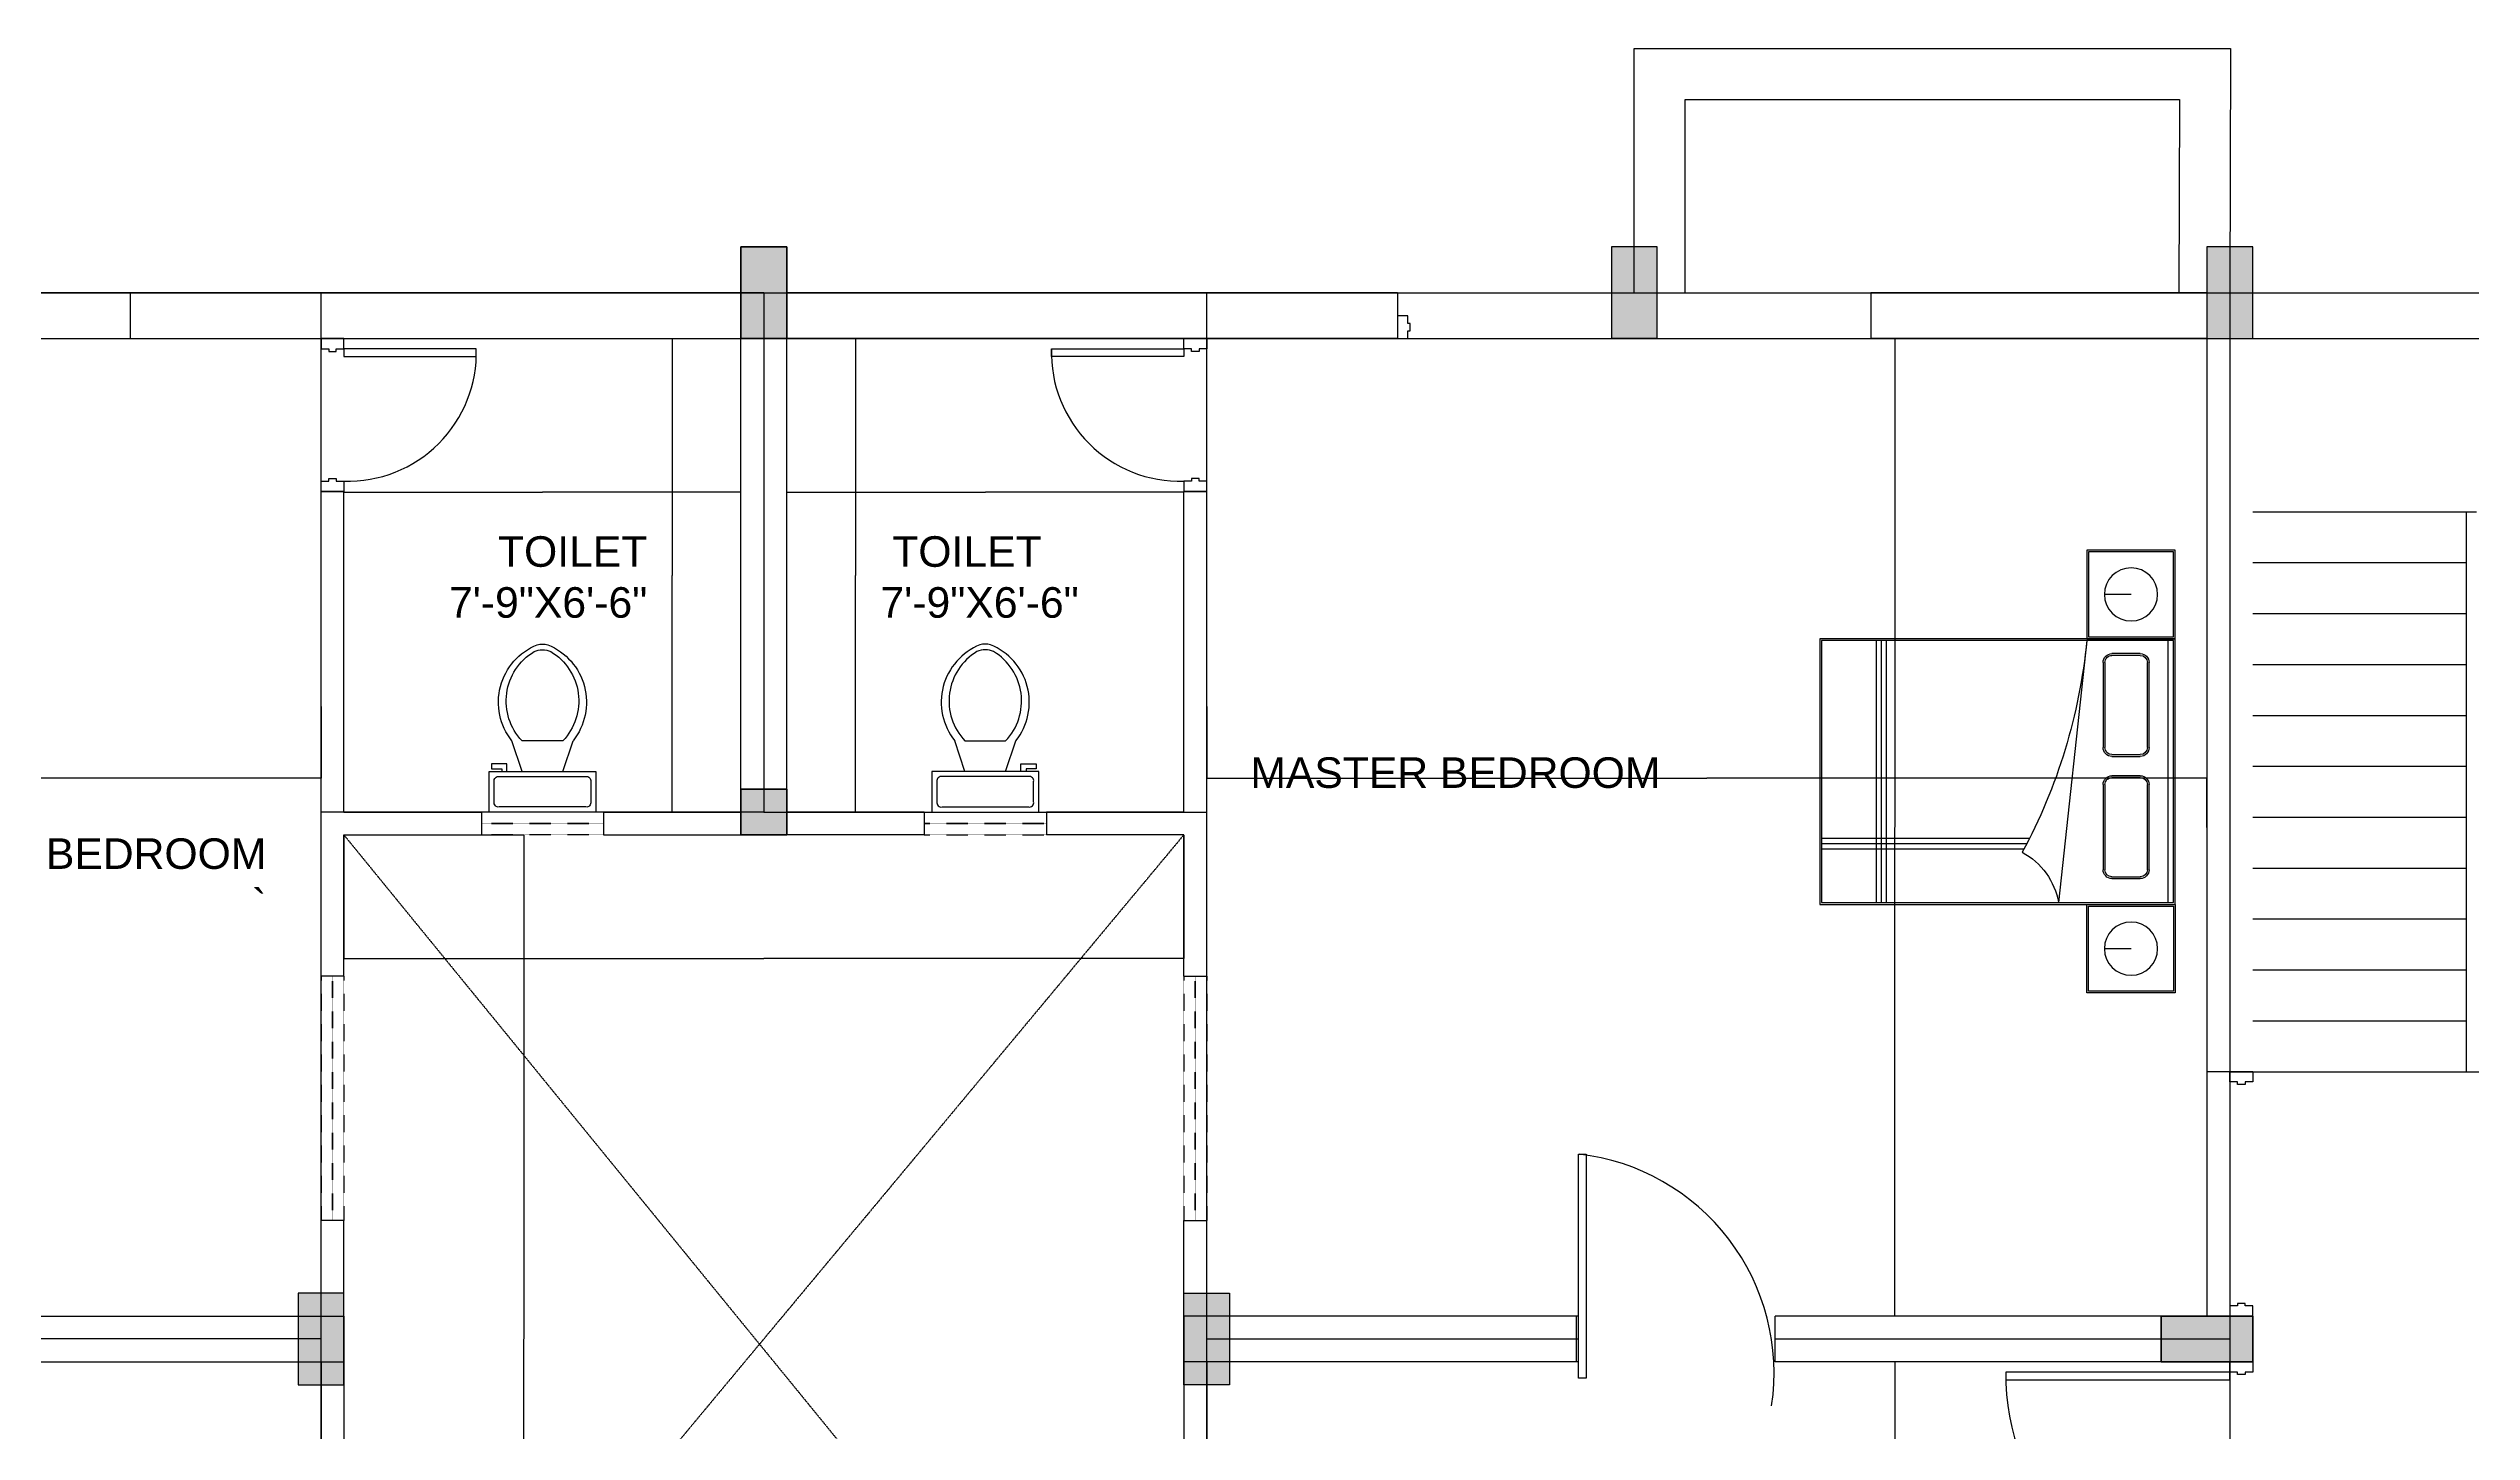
# Model space of a CAD drawing. Header units: metres. Extents: x -2370498 to 1228044, y -644254 to 236701.
# Drawn here: x 345399 to 363376, y 55378 to 65637 of the extents above; entities that cross this region are included whole.
import ezdxf

# ---------------------------------------------------------------- set-up
doc = ezdxf.new("R2010")
doc.units = ezdxf.units.M
doc.header["$MEASUREMENT"] = 0
doc.linetypes.add('HIDDEN2', pattern=[0.1875, 0.125, -0.0625])
for name, color, linetype in [('Beam', 6, 'Continuous'), ('column', 156, 'Continuous'), ('dim', 192, 'Continuous'), ('Door', 3, 'Continuous'), ('funi', 22, 'Continuous'), ('stair', 6, 'Continuous'), ('text', 1, 'Continuous'), ('TOILET SAMBLE', 181, 'Continuous'), ('window', 5, 'HIDDEN2')]:
    doc.layers.add(name, color=color, linetype=linetype)
doc.layers.add('Wall', color=7, linetype='Continuous', lineweight=30)
doc.styles.get("Standard").update_dxf_attribs({"font": 'arial.ttf'})
doc.dimstyles.get("Standard").update_dxf_attribs({"dimtxt": 0.18, "dimasz": 0.18, "dimexe": 0.18, "dimexo": 0.0625, "dimgap": 0.09, "dimtad": 0, "dimtih": 1, "dimtoh": 1, "dimdec": 1, "dimzin": 0, "dimdsep": 46, "dimlunit": 4, "dimtxsty": 'Standard', "dimcen": 0.09, "dimadec": 0, "dimazin": 0, "dimtfac": 1, "dimtdec": 1, "dimtofl": 0, "dimtmove": 0, "dimatfit": 3, "dimfxl": 1, "dimtolj": 1, "dimtzin": 0, "dimarcsym": 0})

# ---------------------------------------------------------------- blocks, each defined once
blk = doc.blocks.new('*D257')
at = {"layer": 'Defpoints', "color": 0, "transparency": 16777216}
for p in [(347421.4605592445, 60755.38306711466), (340001.1493703186, 60224.08450807838), (340001.1493703186, 59859.89666609196)]:
    blk.add_point(p, dxfattribs=at)
at = {"layer": 'dim', "color": 0, "lineweight": -2, "transparency": 16777216}
for p, q in [((347421.4605592445, 60755.32056711466), (347421.4605592445, 60223.90450807838)), ((340001.1493703186, 59859.95916609196), (340001.1493703186, 60224.26450807838)), ((340001.3293703186, 60224.08450807838), (343710.7697533218, 60224.08450807838)), ((347421.2805592445, 60224.08450807838), (343711.8401762413, 60224.08450807838))]:
    blk.add_line(p, q, dxfattribs=at)
at = {"layer": 'dim', "color": 0, "transparency": 16777216}
for points in [[(340001.3293703186, 60224.11450807838), (340001.3293703186, 60224.05450807838), (340001.1493703186, 60224.08450807838)], [(347421.2805592445, 60224.11450807838), (347421.2805592445, 60224.05450807838), (347421.4605592445, 60224.08450807838)]]:
    blk.add_solid(points, dxfattribs=at)
at = {"layer": 'dim', "color": 0, "transparency": 16777216, "insert": (343711.3049647816, 60224.08450807838), "char_height": 0.18, "attachment_point": 5}
blk.add_mtext('\\A1;618\'-4{\\H1x;\\S1/2;}"', dxfattribs=at)
blk = doc.blocks.new('*D258')
at = {"layer": 'Defpoints', "color": 0, "transparency": 16777216}
for p in [(347591.3913498303, 62345.94781518152), (347591.3913498303, 61729.13536253881), (350536.858386656, 61729.13536253881)]:
    blk.add_point(p, dxfattribs=at)
at = {"layer": 'dim', "color": 0, "lineweight": -2, "transparency": 16777216}
for p, q in [((347591.3913498303, 61729.19786253881), (347591.3913498303, 62346.12781518152)), ((347591.5713498303, 62345.94781518152), (349063.5886131272, 62345.94781518152)), ((350536.678386656, 62345.94781518152), (349064.6611233591, 62345.94781518152)), ((350536.858386656, 61729.19786253881), (350536.858386656, 62346.12781518152))]:
    blk.add_line(p, q, dxfattribs=at)
at = {"layer": 'dim', "color": 0, "transparency": 16777216}
for points in [[(347591.5713498303, 62345.97781518152), (347591.5713498303, 62345.91781518152), (347591.3913498303, 62345.94781518152)], [(350536.678386656, 62345.97781518152), (350536.678386656, 62345.91781518152), (350536.858386656, 62345.94781518152)]]:
    blk.add_solid(points, dxfattribs=at)
at = {"layer": 'dim', "color": 0, "transparency": 16777216, "insert": (349064.1248682431, 62345.94781518152), "char_height": 0.18, "attachment_point": 5}
blk.add_mtext('\\A1;245\'-5{\\H1x;\\S1/2;}"', dxfattribs=at)
blk = doc.blocks.new('*D259')
at = {"layer": 'Defpoints', "color": 0, "transparency": 16777216}
for p in [(349960.8721791721, 63485.08686526168), (349960.8721791721, 59973.183859816), (350027.0660148967, 59973.183859816)]:
    blk.add_point(p, dxfattribs=at)
at = {"layer": 'dim', "color": 0, "lineweight": -2, "transparency": 16777216}
for p, q in [((349960.9346791721, 63485.08686526168), (350027.2460148967, 63485.08686526168)), ((350027.0660148967, 63484.90686526168), (350027.0660148967, 61729.31726567663)), ((350027.0660148967, 59973.363859816), (350027.0660148967, 61728.95345940105)), ((349960.9346791721, 59973.183859816), (350027.2460148967, 59973.183859816))]:
    blk.add_line(p, q, dxfattribs=at)
at = {"layer": 'dim', "color": 0, "transparency": 16777216}
for points in [[(350027.0360148967, 63484.90686526168), (350027.0960148968, 63484.90686526168), (350027.0660148967, 63485.08686526168)], [(350027.0360148967, 59973.363859816), (350027.0960148968, 59973.363859816), (350027.0660148967, 59973.183859816)]]:
    blk.add_solid(points, dxfattribs=at)
at = {"layer": 'dim', "color": 0, "transparency": 16777216, "insert": (350027.0660148967, 61729.13536253872), "char_height": 0.18, "attachment_point": 5}
blk.add_mtext('\\A1;292\'-8"', dxfattribs=at)
blk = doc.blocks.new('Toilet - top')
for p, q in [((9.5, -6), (9.5, -2)), ((-10, -8.5), (-8, -8.5)), ((-10, -9.5), (-10, -8.5)), ((-7, -9.5), (-10, -9.5)), ((-8, -8.5), (-8, -8)), ((-7, -8), (-7, -9.5)), ((-4, -8), (-6, -14)), ((4, -8), (6, -14)), ((4, -14), (-4, -14))]:
    blk.add_line(p, q)
blk.add_lwpolyline([(10.5, -8), (10.5, 0), (-10.5, 0), (-10.5, -8)], close=True)
for points in [[(-9.5, -2), (-9.5, -6)], [(8.5, -1), (-8.5, -1)], [(-8.5, -7), (8.5, -7)]]:
    blk.add_lwpolyline(points)
for centre, radius, start, end in [((-8.625, -1.875), 0.8838834999999999, 81.8699, 188.1301), ((8.625, -1.875), 0.8838834999999999, 351.8699, 98.13009999999998), ((-8.625, -6.125), 0.8838834999999999, 171.869898, 278.1301), ((8.625, -6.125), 0.8838834999999999, 261.8699, 8.130099999999993), ((3.519562435188957, -21.58049502388982), 12.16902005083647, 141.4691096810948, 247.9714346835576), ((4.199957580658808, -21.81740929088453), 11.3291791325804, 136.3677254423718, 238.946823937405), ((-3.519499936778317, -21.58047137067522), 12.16903423757823, 292.0284332733153, 38.53070636800452), ((-4.199890672038477, -21.81738596564129), 11.32918622148567, 301.0530065773863, 43.63209216694732), ((2.096609817270334e-05, -27.87646475467881), 4, 245.7318247449371, 294.2681740488959), ((2.094152141829397e-05, -28.99996806116074), 4, 254.8605283244436, 285.1394707718433)]:
    blk.add_arc(centre, radius, start, end)
blk = doc.blocks.new('*D260')
at = {"layer": 'Defpoints', "color": 0, "transparency": 16777216}
for p in [(359814.9494966175, 63485.08686526168), (359096.4731046342, 56234.70646692216), (359814.9494966175, 56234.70646692216)]:
    blk.add_point(p, dxfattribs=at)
at = {"layer": 'dim', "color": 0, "lineweight": -2, "transparency": 16777216}
for p, q in [((359814.8869966175, 63485.08686526168), (359096.2931046342, 63485.08686526168)), ((359096.4731046342, 63484.90686526168), (359096.4731046342, 59860.19893757896)), ((359096.4731046342, 56234.88646692216), (359096.4731046342, 59859.59439460488)), ((359814.8869966175, 56234.70646692216), (359096.2931046342, 56234.70646692216))]:
    blk.add_line(p, q, dxfattribs=at)
at = {"layer": 'dim', "color": 0, "transparency": 16777216}
for points in [[(359096.4431046342, 63484.90686526168), (359096.5031046342, 63484.90686526168), (359096.4731046342, 63485.08686526168)], [(359096.4431046342, 56234.88646692216), (359096.5031046342, 56234.88646692216), (359096.4731046342, 56234.70646692216)]]:
    blk.add_solid(points, dxfattribs=at)
at = {"layer": 'dim', "color": 0, "transparency": 16777216, "insert": (359096.4731046341, 59859.8966660918), "char_height": 0.18, "attachment_point": 5}
blk.add_mtext('\\A1;604\'-2{\\H1x;\\S1/2;}"', dxfattribs=at)
blk = doc.blocks.new('*D261')
at = {"layer": 'Defpoints', "color": 0, "transparency": 16777216}
for p in [(353992.1177952395, 60755.38306711466), (361412.428984165, 60224.08450807809), (361412.428984165, 59859.89666609196)]:
    blk.add_point(p, dxfattribs=at)
at = {"layer": 'dim', "color": 0, "lineweight": -2, "transparency": 16777216}
for p, q in [((353992.1177952395, 60755.32056711466), (353992.1177952395, 60223.90450807809)), ((353992.2977952395, 60224.08450807809), (357701.7381782425, 60224.08450807809)), ((361412.248984165, 60224.08450807809), (357702.8086011619, 60224.08450807809)), ((361412.428984165, 59859.95916609196), (361412.428984165, 60224.26450807809))]:
    blk.add_line(p, q, dxfattribs=at)
at = {"layer": 'dim', "color": 0, "transparency": 16777216}
for points in [[(353992.2977952395, 60224.11450807809), (353992.2977952395, 60224.05450807809), (353992.1177952395, 60224.08450807809)], [(361412.248984165, 60224.11450807809), (361412.248984165, 60224.05450807809), (361412.428984165, 60224.08450807809)]]:
    blk.add_solid(points, dxfattribs=at)
at = {"layer": 'dim', "color": 0, "transparency": 16777216, "insert": (357702.2733897022, 60224.08450807809), "char_height": 0.18, "attachment_point": 5}
blk.add_mtext('\\A1;618\'-4{\\H1x;\\S1/2;}"', dxfattribs=at)
blk = doc.blocks.new('*D262')
at = {"layer": 'Defpoints', "color": 0, "transparency": 16777216}
for p in [(353822.1870046533, 62345.94781518152), (350876.719967828, 61729.13536253881), (353822.1870046533, 61729.13536253881)]:
    blk.add_point(p, dxfattribs=at)
at = {"layer": 'dim', "color": 0, "lineweight": -2, "transparency": 16777216}
for p, q in [((350876.719967828, 61729.19786253881), (350876.719967828, 62346.12781518152)), ((350876.899967828, 62345.94781518152), (352348.9172311248, 62345.94781518152)), ((353822.0070046533, 62345.94781518152), (352349.9897413566, 62345.94781518152)), ((353822.1870046533, 61729.19786253881), (353822.1870046533, 62346.12781518152))]:
    blk.add_line(p, q, dxfattribs=at)
at = {"layer": 'dim', "color": 0, "transparency": 16777216}
for points in [[(350876.899967828, 62345.97781518152), (350876.899967828, 62345.91781518152), (350876.719967828, 62345.94781518152)], [(353822.0070046533, 62345.97781518152), (353822.0070046533, 62345.91781518152), (353822.1870046533, 62345.94781518152)]]:
    blk.add_solid(points, dxfattribs=at)
at = {"layer": 'dim', "color": 0, "transparency": 16777216, "insert": (352349.4534862407, 62345.94781518152), "char_height": 0.18, "attachment_point": 5}
blk.add_mtext('\\A1;245\'-5{\\H1x;\\S1/2;}"', dxfattribs=at)
blk = doc.blocks.new('*D263')
at = {"layer": 'Defpoints', "color": 0, "transparency": 16777216}
for p in [(351452.7061753121, 63485.08686526168), (351386.5123395844, 59973.183859816), (351452.7061753121, 59973.183859816)]:
    blk.add_point(p, dxfattribs=at)
at = {"layer": 'dim', "color": 0, "lineweight": -2, "transparency": 16777216}
for p, q in [((351452.6436753121, 63485.08686526168), (351386.3323395844, 63485.08686526168)), ((351386.5123395844, 63484.90686526168), (351386.5123395844, 61729.31726567663)), ((351386.5123395844, 59973.363859816), (351386.5123395844, 61728.95345940105)), ((351452.6436753121, 59973.183859816), (351386.3323395844, 59973.183859816))]:
    blk.add_line(p, q, dxfattribs=at)
at = {"layer": 'dim', "color": 0, "transparency": 16777216}
for points in [[(351386.4823395844, 63484.90686526168), (351386.5423395844, 63484.90686526168), (351386.5123395844, 63485.08686526168)], [(351386.4823395844, 59973.363859816), (351386.5423395844, 59973.363859816), (351386.5123395844, 59973.183859816)]]:
    blk.add_solid(points, dxfattribs=at)
at = {"layer": 'dim', "color": 0, "transparency": 16777216, "insert": (351386.5123395844, 61729.13536253872), "char_height": 0.18, "attachment_point": 5}
blk.add_mtext('\\A1;292\'-8"', dxfattribs=at)
blk = doc.blocks.new('*D276')
at = {"layer": 'Defpoints', "color": 0, "transparency": 16777216}
for p in [(359096.4731046341, 55894.84488575), (359814.9494966175, 55894.84488575), (359814.9494966175, 48644.46448741049)]:
    blk.add_point(p, dxfattribs=at)
at = {"layer": 'dim', "color": 0, "lineweight": -2, "transparency": 16777216}
for p, q in [((359814.8869966175, 55894.84488575), (359096.2931046342, 55894.84488575)), ((359096.4731046341, 55894.66488575), (359096.4731046341, 52269.95695806729)), ((359096.4731046341, 48644.64448741049), (359096.4731046341, 52269.35241509321)), ((359814.8869966175, 48644.46448741049), (359096.2931046342, 48644.46448741049))]:
    blk.add_line(p, q, dxfattribs=at)
at = {"layer": 'dim', "color": 0, "transparency": 16777216}
for points in [[(359096.4431046341, 55894.66488575), (359096.5031046342, 55894.66488575), (359096.4731046341, 55894.84488575)], [(359096.4431046341, 48644.64448741049), (359096.5031046342, 48644.64448741049), (359096.4731046341, 48644.46448741049)]]:
    blk.add_solid(points, dxfattribs=at)
at = {"layer": 'dim', "color": 0, "transparency": 16777216, "insert": (359096.4731046341, 52269.65468658014), "char_height": 0.18, "attachment_point": 5}
blk.add_mtext('\\A1;604\'-2{\\H1x;\\S1/2;}"', dxfattribs=at)
blk = doc.blocks.new('*D282')
at = {"layer": 'Defpoints', "color": 0, "transparency": 16777216}
for p in [(347591.3913498303, 59803.25306922988), (353822.1870046533, 59803.25306922985), (353822.1870046533, 58886.96585469875)]:
    blk.add_point(p, dxfattribs=at)
at = {"layer": 'dim', "color": 0, "lineweight": -2, "transparency": 16777216}
for p, q in [((347591.3913498303, 59803.19056922988), (347591.3913498303, 58886.78585469875)), ((353822.1870046533, 59803.19056922985), (353822.1870046533, 58886.78585469875)), ((347591.5713498303, 58886.96585469875), (350706.3200844724, 58886.96585469875)), ((353822.0070046533, 58886.96585469875), (350707.2582700113, 58886.96585469875))]:
    blk.add_line(p, q, dxfattribs=at)
at = {"layer": 'dim', "color": 0, "transparency": 16777216}
for points in [[(347591.5713498303, 58886.99585469875), (347591.5713498303, 58886.93585469875), (347591.3913498303, 58886.96585469875)], [(353822.0070046533, 58886.99585469875), (353822.0070046533, 58886.93585469875), (353822.1870046533, 58886.96585469875)]]:
    blk.add_solid(points, dxfattribs=at)
at = {"layer": 'dim', "color": 0, "transparency": 16777216, "insert": (350706.7891772419, 58886.96585469875), "char_height": 0.18, "attachment_point": 5}
blk.add_mtext('\\A1;519\'-3"', dxfattribs=at)
blk = doc.blocks.new('*D283')
at = {"layer": 'Defpoints', "color": 0, "transparency": 16777216}
for p in [(347666.9161456465, 59803.25306922991), (347591.3913498303, 52326.29828344228), (348926.4332592702, 52326.29828344228)]:
    blk.add_point(p, dxfattribs=at)
at = {"layer": 'dim', "color": 0, "lineweight": -2, "transparency": 16777216}
for p, q in [((347666.9786456465, 59803.25306922991), (348926.6132592701, 59803.25306922991)), ((348926.4332592702, 59803.07306922991), (348926.4332592702, 56064.95764086542)), ((348926.4332592702, 52326.47828344228), (348926.4332592702, 56064.59371180677)), ((347591.4538498303, 52326.29828344228), (348926.6132592701, 52326.29828344228))]:
    blk.add_line(p, q, dxfattribs=at)
at = {"layer": 'dim', "color": 0, "transparency": 16777216}
for points in [[(348926.4032592701, 59803.07306922991), (348926.4632592702, 59803.07306922991), (348926.4332592702, 59803.25306922991)], [(348926.4032592701, 52326.47828344228), (348926.4632592702, 52326.47828344228), (348926.4332592702, 52326.29828344228)]]:
    blk.add_solid(points, dxfattribs=at)
at = {"layer": 'dim', "color": 0, "transparency": 16777216, "insert": (348926.4332592701, 56064.77567633598), "char_height": 0.18, "attachment_point": 5}
blk.add_mtext('\\A1;623\'-1"', dxfattribs=at)
blk = doc.blocks.new('A$C0EA4476A')
at = {"linetype": 'ByBlock', "lineweight": -2}
for p, q in [((-1.569933374412358e-07, 2.007999913374078), (-1.569933374412358e-07, 1.507999913374078)), ((0.4999998430066626, 2.007999913374078), (-1.569933374412358e-07, 2.007999913374078)), ((0.009999843008699827, 1.997999913379317), (0.009999843008699827, 1.517999913376116)), ((0.4899998430046253, 1.997999913379317), (0.009999843008699827, 1.997999913379317)), ((0.4899998430046253, 1.517999913376116), (0.4899998430046253, 1.997999913379317)), ((0.4999998430066626, 2.007999913374078), (1.999999843006663, 2.007999913374078)), ((0.4999998430066626, -8.662027539685369e-08), (0.4999998430066626, 2.007999913374078)), ((0.4999998430066626, 1.507999913374078), (0.4999998430066626, 2.007999913374078)), ((0.5099998430086998, 1.997999913379317), (1.989999843004625, 1.997999913379317)), ((0.5099998430086998, 0.009999913374485914), (0.5099998430086998, 1.997999913379317)), ((0.5099998430086998, 1.968018404775648), (1.989999843004625, 1.968018404775648)), ((1.989999843004625, 1.997999913379317), (1.989999843004625, 0.009999913374485914)), ((1.999999843006663, 2.007999913374078), (1.999999843006663, -8.662027539685369e-08)), ((1.999999843006663, 2.007999913374078), (2.499999843006663, 2.007999913374078)), ((1.999999843006663, 1.507999913374078), (1.999999843006663, 2.007999913374078)), ((2.0099998430087, 1.997999913379317), (2.489999843004625, 1.997999913379317)), ((2.0099998430087, 1.517999913376116), (2.0099998430087, 1.997999913379317)), ((2.489999843004625, 1.997999913379317), (2.489999843004625, 1.517999913376116)), ((2.499999843006663, 2.007999913374078), (2.499999843006663, 1.507999913374078)), ((0.6460030532980454, 1.650288242322858), (0.6460030532980454, 1.810288242326351)), ((0.6560030532928067, 1.650288242322858), (0.6560030532928067, 1.810288242326351)), ((0.6960030532936798, 1.860288242329261), (1.176003053296881, 1.860288242329261)), ((0.6960030532936798, 1.850288242327224), (1.176003053296881, 1.850288242327224)), ((1.216003053297754, 1.810288242326351), (1.216003053297754, 1.650288242322858)), ((1.226003053292516, 1.810288242326351), (1.226003053292516, 1.650288242322858)), ((1.335538323932269, 1.650288242322858), (1.335538323932269, 1.810288242326351)), ((1.34553832392703, 1.650288242322858), (1.34553832392703, 1.810288242326351)), ((1.385538323927904, 1.860288242329261), (1.865538323931105, 1.860288242329261)), ((1.385538323927904, 1.850288242327224), (1.865538323931105, 1.850288242327224)), ((1.905538323931978, 1.810288242326351), (1.905538323931978, 1.650288242322858)), ((1.915538323926739, 1.810288242326351), (1.915538323926739, 1.650288242322858)), ((0.2499998430066626, 1.757999913374078), (0.2499998430066626, 1.607999913372623)), ((2.249999843006663, 1.757999913374078), (2.249999843006663, 1.607999913372623)), ((-1.569933374412358e-07, 1.507999913374078), (0.4999998430066626, 1.507999913374078)), ((0.009999843008699827, 1.517999913376116), (0.4899998430046253, 1.517999913376116)), ((1.989999843004625, 1.507999913374078), (0.5099998430086998, 1.348816104495199)), ((1.176003053296881, 1.610288242329261), (0.6960030532936798, 1.610288242329261)), ((1.176003053296881, 1.600288242327224), (0.6960030532936798, 1.600288242327224)), ((1.865538323931105, 1.610288242329261), (1.385538323927904, 1.610288242329261)), ((1.865538323931105, 1.600288242327224), (1.385538323927904, 1.600288242327224)), ((2.499999843006663, 1.507999913374078), (1.999999843006663, 1.507999913374078)), ((2.489999843004625, 1.517999913376116), (2.0099998430087, 1.517999913376116)), ((0.8115071125939721, 1.153418864065316), (0.8115071125939721, 0.009999913374485914)), ((0.841507112592808, 1.16915115431766), (0.841507112592808, 0.009999913374485914)), ((0.8715071125916438, 1.18447658529476), (0.8715071125916438, 0.009999913374485914)), ((0.5099998430086998, 0.3774772984761512), (1.989999843004625, 0.3774772984761512)), ((0.5099998430086998, 0.3495376880673575), (1.989999843004625, 0.3495376880673575)), ((0.5099998430086998, 0.3215980776585639), (1.989999843004625, 0.3215980776585639)), ((1.989999843004625, 0.009999913374485914), (0.5099998430086998, 0.009999913374485914)), ((1.999999843006663, -8.662027539685369e-08), (0.4999998430066626, -8.662027539685369e-08))]:
    blk.add_line(p, q, dxfattribs=at)
for centre in [(0.2499998430066626, 1.757999913374078), (2.249999843006663, 1.757999913374078)]:
    blk.add_circle(centre, 0.15, dxfattribs=at)
for centre, radius, start, end in [((0.6960030532936798, 1.810288242326351), 0.05, 90, 180), ((0.6960030532936798, 1.810288242326351), 0.04, 90, 180), ((1.176003053296881, 1.810288242326351), 0.05, 0, 90), ((1.176003053296881, 1.810288242326351), 0.04, 0, 90), ((1.385538323927904, 1.810288242326351), 0.05, 90, 180), ((1.385538323927904, 1.810288242326351), 0.04, 90, 180), ((1.865538323931105, 1.810288242326351), 0.05, 0, 90), ((1.865538323931105, 1.810288242326351), 0.04, 0, 90), ((0.6960030532936798, 1.650288242322858), 0.05, 180, 270), ((0.6960030532936798, 1.650288242322858), 0.04, 180, 270), ((1.176003053296881, 1.650288242322858), 0.04, 270, 0), ((1.176003053296881, 1.650288242322858), 0.05, 270, 0), ((1.385538323927904, 1.650288242322858), 0.05, 180, 270), ((1.385538323927904, 1.650288242322858), 0.04, 180, 270), ((1.865538323931105, 1.650288242322858), 0.05, 270, 0), ((1.865538323931105, 1.650288242322858), 0.04, 270, 0), ((2.293282374317641, -1.635717661687522), 3.158312917610382, 95.51041844519085, 118.3399110683232), ((0.4397010651300661, 0.9519281108005089), 0.4030657486158824, 28.46881856280967, 79.95566290813281)]:
    blk.add_arc(centre, radius, start, end, dxfattribs=at)

msp = doc.modelspace()

# ---------------------------------------------------------------- hatches: boundary and pattern name
at = {"layer": 'column'}
h = msp.add_hatch(color=256, dxfattribs=at)
h.dxf.hatch_style = 1
h.paths.add_polyline_path([(350876.719967828, 63485.08686526166), (350536.858386656, 63485.08686526166), (350536.858386656, 64164.81002760597), (350876.719967828, 64164.81002760597)])
h = msp.add_hatch(color=256, dxfattribs=at)
h.dxf.hatch_style = 1
h.paths.add_polyline_path([(350536.858386656, 63485.08686526166), (350876.719967828, 63485.08686526166), (350876.719967828, 64164.81002760597), (350536.858386656, 64164.81002760597)])
h = msp.add_hatch(color=256, dxfattribs=at)
h.dxf.hatch_style = 1
h.paths.add_polyline_path([(357334.0900100991, 63485.08686526166), (356994.2284289271, 63485.08686526166), (356994.2284289271, 64164.81002760597), (357334.0900100991, 64164.81002760597)])
h = msp.add_hatch(color=256, dxfattribs=at)
h.dxf.hatch_style = 1
h.paths.add_polyline_path([(361752.2905653373, 63485.08686526166), (361412.428984165, 63485.08686526166), (361412.428984165, 64164.81002760597), (361752.2905653373, 64164.81002760597)])
h = msp.add_hatch(color=256, dxfattribs=at)
h.dxf.hatch_style = 1
h.paths.add_polyline_path([(350876.719967828, 59803.25306922988), (350536.858386656, 59803.25306922988), (350536.858386656, 60143.11465040204), (350876.719967828, 60143.11465040204)])
h = msp.add_hatch(color=256, dxfattribs=at)
h.dxf.hatch_style = 1
h.paths.add_polyline_path([(350536.858386656, 59803.25306922988), (350876.719967828, 59803.25306922988), (350876.719967828, 60143.11465040204), (350536.858386656, 60143.11465040204)])
h = msp.add_hatch(color=256, dxfattribs=at)
h.dxf.hatch_style = 1
h.paths.add_polyline_path([(347591.3913498303, 55724.91409516389), (347251.5297686583, 55724.91409516389), (347251.5297686583, 56404.63725750821), (347591.3913498303, 56404.63725750821)])
h = msp.add_hatch(color=256, dxfattribs=at)
h.dxf.hatch_style = 1
h.paths.add_polyline_path([(353822.1870046533, 55724.91409516389), (354162.0485858256, 55724.91409516389), (354162.0485858256, 56404.63725750821), (353822.1870046533, 56404.63725750821)])
h = msp.add_hatch(color=256, dxfattribs=at)
h.dxf.hatch_style = 1
h.paths.add_polyline_path([(361752.2905653373, 55894.84488574998), (361752.2905653373, 56234.70646692213), (361072.567402993, 56234.70646692213), (361072.567402993, 55894.84488574998)])
h = msp.add_hatch(color=256, dxfattribs=at)
h.dxf.hatch_style = 1
h.paths.add_polyline_path([(361752.2905653373, 56234.70646692213), (361752.2905653373, 55894.84488574998), (361072.567402993, 55894.84488574998), (361072.567402993, 56234.70646692213)])

# ---------------------------------------------------------------- linework, layer by layer
for p, q in [((357164.1592195129, 63824.94844643382), (357164.1592195129, 65636.18527782378)), ((357164.1592195129, 65636.18527782378), (361588.0075581326, 65636.18527782378)), ((361210.3854148805, 65637.3627759997), (361210.3817432155, 65636.18527782378)), ((361588.0075581326, 65636.18527782378), (361582.3597747511, 63824.94844643382)), ((357541.7831985933, 63824.94844643382), (357541.7831985933, 65258.5612987436)), ((357541.7831985933, 65258.5612987436), (361209.204239315, 65258.5612987436)), ((361209.204239315, 65258.5612987436), (361204.7376314987, 63826.12594460973)), ((361586.8300542322, 65258.5612987436), (361588.0075581326, 65258.5612987436)), ((335866.1667993908, 63824.94844643382), (371721.5636130542, 63824.94844643382)), ((329692.0147414298, 63485.08686526166), (371721.5636130542, 63485.08686526166)), ((356734.3184226569, 56232.54565314804), (356734.3184226569, 55892.68407197589)), ((358208.4533975248, 55894.84488574998), (358208.4533975248, 56234.70646692213))]:
    msp.add_line(p, q)
at = {"layer": 'Beam'}
for p, q in [((350706.7891772419, 63824.94844643382), (344249.4191349707, 63824.94844643382)), ((347421.4605592439, 48501.15761933289), (347421.4605592439, 63824.94844643382)), ((350706.7891772419, 63824.94844643382), (350706.7891772419, 59973.18385981597)), ((350706.7891772419, 63824.94844643382), (357164.1592195129, 63824.94844643382)), ((350706.7891772419, 63824.94844643382), (350706.7891772419, 59973.18385981597)), ((353992.1177952404, 48501.15761933289), (353992.1177952404, 63824.94844643382)), ((357164.1592195129, 63824.94844643382), (361582.3597747511, 63824.94844643382)), ((361582.3597747511, 63824.94844643382), (361582.3597747511, 56064.77567633602)), ((350706.7891772419, 59973.18385981597), (347421.4605592445, 59973.18385981597)), ((350706.7891772419, 59973.18385981597), (353992.1177952395, 59973.18385981597)), ((347421.4605592442, 56064.7756763358), (344841.9236830711, 56064.77567633587)), ((353992.1177952398, 56064.7756763358), (356749.9283517001, 56064.77567633587)), ((358208.4533975248, 56064.77567633594), (361582.3597747511, 56064.77567633602)), ((361582.3597747511, 56064.77567633602), (361582.35977475, 48304.60290623942))]:
    msp.add_line(p, q, dxfattribs=at)
at = {"layer": 'column'}
for points in [[(350536.858386656, 63485.08686526166), (350876.719967828, 63485.08686526166), (350876.719967828, 64164.81002760597), (350536.858386656, 64164.81002760597)], [(350876.719967828, 63485.08686526166), (350536.858386656, 63485.08686526166), (350536.858386656, 64164.81002760597), (350876.719967828, 64164.81002760597)], [(356994.2284289271, 63485.08686526166), (357334.0900100991, 63485.08686526166), (357334.0900100991, 64164.81002760597), (356994.2284289271, 64164.81002760597)], [(361412.428984165, 63485.08686526166), (361752.2905653373, 63485.08686526166), (361752.2905653373, 64164.81002760597), (361412.428984165, 64164.81002760597)], [(350536.858386656, 59803.25306922988), (350876.719967828, 59803.25306922988), (350876.719967828, 60143.11465040204), (350536.858386656, 60143.11465040204)], [(350876.719967828, 59803.25306922988), (350536.858386656, 59803.25306922988), (350536.858386656, 60143.11465040204), (350876.719967828, 60143.11465040204)], [(347251.5297686583, 55724.91409516389), (347591.3913498303, 55724.91409516389), (347591.3913498303, 56404.63725750821), (347251.5297686583, 56404.63725750821)], [(354162.0485858256, 55724.91409516389), (353822.1870046533, 55724.91409516389), (353822.1870046533, 56404.63725750821), (354162.0485858256, 56404.63725750821)], [(361752.2905653373, 56234.70646692213), (361752.2905653373, 55894.84488574998), (361072.567402993, 55894.84488574998), (361072.567402993, 56234.70646692213)], [(361752.2905653373, 55894.84488574998), (361752.2905653373, 56234.70646692213), (361072.567402993, 56234.70646692213), (361072.567402993, 55894.84488574998)]]:
    msp.add_lwpolyline(points, close=True, dxfattribs=at)
at = {"layer": 'Door'}
for points in [[(355408.2077167901, 63655.01765584773), (355408.2077167901, 63485.08686526166), (355483.7325126062, 63485.08686526166), (355483.7325126062, 63541.73046212368), (355502.6137115604, 63541.73046212368), (355502.6137115604, 63598.3740589857), (355483.7325126062, 63598.3740589857), (355483.7325126062, 63655.01765584773), (355408.2077167901, 63655.01765584773)], [(347591.3913498303, 63485.08686526166), (347421.4605592445, 63485.08686526166), (347421.4605592445, 63409.5620694456), (347478.1041561064, 63409.5620694456), (347478.1041561064, 63390.6808704916), (347534.7477529683, 63390.6808704916), (347534.7477529683, 63409.5620694456), (347591.3913498303, 63409.5620694456), (347591.3913498303, 63485.08686526166)], [(353822.1870046533, 63485.08686526166), (353992.1177952395, 63485.08686526166), (353992.1177952395, 63409.5620694456), (353935.4741983776, 63409.5620694456), (353935.4741983776, 63390.6808704916), (353878.8306015156, 63390.6808704916), (353878.8306015156, 63409.5620694456), (353822.1870046533, 63409.5620694456), (353822.1870046533, 63485.08686526166)], [(347591.3913498303, 62352.2149280211), (347421.4605592445, 62352.2149280211), (347421.4605592445, 62427.73972383712), (347478.1041561064, 62427.73972383712), (347478.1041561064, 62446.62092279115), (347534.7477529683, 62446.62092279115), (347534.7477529683, 62427.73972383712), (347591.3913498303, 62427.73972383712), (347591.3913498303, 62352.2149280211)], [(353822.1870046533, 62352.2149280211), (353992.1177952395, 62352.2149280211), (353992.1177952395, 62427.73972383712), (353935.4741983776, 62427.73972383712), (353935.4741983776, 62446.62092279115), (353878.8306015156, 62446.62092279115), (353878.8306015156, 62427.73972383712), (353822.1870046533, 62427.73972383712), (353822.1870046533, 62352.2149280211)], [(361582.3597747511, 58047.301566507), (361752.2905653373, 58047.301566507), (361752.2905653373, 57971.77677069098), (361695.6469684753, 57971.77677069098), (361695.6469684753, 57952.89557173698), (361639.0033716131, 57952.89557173698), (361639.0033716131, 57971.77677069098), (361582.3597747511, 57971.77677069098), (361582.3597747511, 58047.301566507)], [(361582.3597747511, 56234.70646692213), (361752.2905653373, 56234.70646692213), (361752.2905653373, 56310.23126273819), (361695.6469684753, 56310.23126273819), (361695.6469684753, 56329.11246169219), (361639.0033716131, 56329.11246169219), (361639.0033716131, 56310.23126273819), (361582.3597747511, 56310.23126273819), (361582.3597747511, 56234.70646692213)], [(361582.3597747511, 55894.84488574998), (361752.2905653373, 55894.84488574998), (361752.2905653373, 55819.32008993395), (361695.6469684753, 55819.32008993395), (361695.6469684753, 55800.43889097992), (361639.0033716131, 55800.43889097992), (361639.0033716131, 55819.32008993395), (361582.3597747511, 55819.32008993395), (361582.3597747511, 55894.84488574998)]]:
    msp.add_lwpolyline(points, dxfattribs=at)
for points in [[(347591.3913498303, 63409.5620694456), (347591.3913498303, 63352.91847258357), (348573.2136954389, 63352.91847258357), (348573.2136954389, 63409.5620694456)], [(353822.1870046533, 63409.5620694456), (353822.1870046533, 63352.91847258357), (352840.3646590451, 63352.91847258357), (352840.3646590451, 63409.5620694456)], [(356806.5719485621, 55774.52463690123), (356749.9283517001, 55774.52463690123), (356749.9283517001, 57436.07014485402), (356806.5719485621, 57436.07014485402)], [(359920.8142667983, 55819.32008993395), (359920.8142667983, 55762.67649307192), (361582.3597747511, 55762.67649307192), (361582.3597747511, 55819.32008993395)]]:
    msp.add_lwpolyline(points, close=True, dxfattribs=at)
for centre, radius, start, end in [((347619.7131482614, 63381.24027101458), 953.9210752122399, 268.2986453935517, 1.701354605198227), ((353793.8652062225, 63381.24027101458), 953.9210752122399, 178.2986453948018, 271.7013546064483), ((356568.0755008747, 55813.38067383629), 1633.469255789795, 351.4323881314373, 83.41932584313983), ((361554.0379763203, 55790.99829150294), 1633.469255789795, 179.0065311440716, 270.993468855526)]:
    msp.add_arc(centre, radius, start, end, dxfattribs=at)
at = {"layer": 'stair'}
for p, q in [((361752.2905653373, 62201.16533638901), (363338.311277474, 62201.16533638901)), ((363338.311277474, 58047.301566507), (363338.311277474, 62201.16533638901)), ((361752.2905653373, 61823.54135730883), (363338.311277474, 61823.54135730883)), ((361752.2905653373, 61445.91737822864), (363338.311277474, 61445.91737822864)), ((361752.2905653373, 61068.29339914849), (363338.311277474, 61068.29339914849)), ((361752.2905653373, 60690.66942006831), (363338.311277474, 60690.66942006831)), ((361752.2905653373, 60313.04544098812), (363338.311277474, 60313.04544098812)), ((361752.2905653373, 59935.42146190793), (363338.311277474, 59935.42146190793)), ((361752.2905653373, 59557.79748282775), (363338.311277474, 59557.79748282775)), ((361752.2905653373, 59180.17350374756), (363338.311277474, 59180.17350374756)), ((361752.2905653373, 58802.54952466737), (363338.311277474, 58802.54952466737)), ((361752.2905653373, 58424.92554558719), (363338.311277474, 58424.92554558719)), ((361752.2905653373, 58047.301566507), (365377.480764507, 58047.301566507))]:
    msp.add_line(p, q, dxfattribs=at)
at = {"layer": 'text', "linetype": 'HIDDEN2'}
for p, q in [((347591.3913498303, 59803.25306922988), (353694.247918164, 52326.29828344225)), ((347591.3913498303, 52326.29828344225), (353822.1870046533, 59803.25306922988))]:
    msp.add_line(p, q, dxfattribs=at)
at = {"layer": 'TOILET SAMBLE'}
msp.add_line((363338.311277474, 62201.16533638901), (363413.8360732901, 62201.16533638901), dxfattribs=at)
at = {"layer": 'Wall'}
for p, q in [((346005.3706376936, 63824.94844643382), (346005.3706376936, 63485.08686526166)), ((346005.3706376936, 63824.94844643382), (350536.858386656, 63824.94844643382)), ((355408.2077167901, 63824.94844643382), (350876.719967828, 63824.94844643382)), ((355408.2077167901, 63824.94844643382), (355408.2077167901, 63485.08686526166)), ((358920.1107222359, 63824.94844643382), (358920.1107222359, 63485.08686526166)), ((361412.428984165, 63824.94844643382), (358920.1107222359, 63824.94844643382)), ((346005.3706376936, 63485.08686526166), (347421.4605592445, 63485.08686526166)), ((347421.4605592445, 63485.08686526166), (350536.858386656, 63485.08686526166)), ((347421.4605592445, 63485.08686526166), (347591.3913498303, 63485.08686526166)), ((350536.858386656, 59973.18385981597), (350536.858386656, 63485.08686526166)), ((353992.1177952395, 63485.08686526166), (350876.719967828, 63485.08686526166)), ((350876.719967828, 59973.18385981597), (350876.719967828, 63485.08686526166)), ((353992.1177952395, 63485.08686526166), (353822.1870046533, 63485.08686526166)), ((355408.2077167901, 63485.08686526166), (353992.1177952395, 63485.08686526166)), ((357334.0900100991, 63485.08686526166), (356994.2284289271, 63485.08686526166)), ((361412.428984165, 63485.08686526166), (358920.1107222359, 63485.08686526166)), ((361412.428984165, 63485.08686526166), (361412.428984165, 56234.70646692213)), ((347421.4605592445, 62352.2149280211), (347591.3913498303, 62352.2149280211)), ((347421.4605592445, 58755.34652728237), (347421.4605592445, 62352.2149280211)), ((347591.3913498303, 59973.18385981597), (347591.3913498303, 62352.2149280211)), ((353992.1177952395, 62352.2149280211), (353822.1870046533, 62352.2149280211)), ((353822.1870046533, 59973.18385981597), (353822.1870046533, 62352.2149280211)), ((353992.1177952395, 58755.34652728237), (353992.1177952395, 62352.2149280211)), ((347591.3913498303, 59973.18385981597), (348610.976093347, 59973.18385981597)), ((348610.976093347, 59973.18385981597), (348610.976093347, 59803.25306922988)), ((349517.2736431393, 59973.18385981597), (350536.858386656, 59973.18385981597)), ((349517.2736431393, 59973.18385981597), (349517.2736431393, 59803.25306922988)), ((351896.3047113446, 59973.18385981597), (350876.719967828, 59973.18385981597)), ((351896.3047113446, 59973.18385981597), (351896.3047113446, 59803.25306922988)), ((353822.1870046533, 59973.18385981597), (352802.602261137, 59973.18385981597)), ((352802.602261137, 59973.18385981597), (352802.602261137, 59803.25306922988)), ((347591.3913498303, 59803.25306922988), (348610.976093347, 59803.25306922988)), ((347591.3913498303, 58755.34652728237), (347591.3913498303, 59803.25306922988)), ((349517.2736431393, 59803.25306922988), (350876.719967828, 59803.25306922988)), ((351896.3047113446, 59803.25306922988), (350536.858386656, 59803.25306922988)), ((353822.1870046533, 59803.25306922988), (352802.602261137, 59803.25306922988)), ((353822.1870046533, 58755.34652728237), (353822.1870046533, 59803.25306922988)), ((347591.3913498303, 58755.34652728237), (347421.4605592445, 58755.34652728237)), ((353822.1870046533, 58755.34652728237), (353992.1177952395, 58755.34652728237)), ((361752.2905653373, 58047.301566507), (361412.428984165, 58047.301566507)), ((347421.4605592445, 56234.70646692213), (347421.4605592445, 56942.75142769749)), ((347591.3913498303, 56942.75142769749), (347421.4605592445, 56942.75142769749)), ((347591.3913498303, 55894.84488574998), (347591.3913498303, 56942.75142769749)), ((353822.1870046533, 55894.84488574998), (353822.1870046533, 56942.75142769749)), ((353822.1870046533, 56942.75142769749), (353992.1177952395, 56942.75142769749)), ((353992.1177952395, 56234.70646692213), (353992.1177952395, 56942.75142769749)), ((344841.9236830711, 56234.70646692213), (347591.3913498303, 56234.70646692213)), ((345399.0742745741, 56234.70646692213), (347421.4605592445, 56234.70646692213)), ((347591.3913498303, 56234.70646692213), (347591.3913498303, 55186.79992497464)), ((356749.9283517001, 56234.70646692213), (353822.1870046533, 56234.70646692213)), ((353822.1870046533, 56234.70646692213), (353822.1870046533, 55186.79992497464)), ((356014.5040799099, 56234.70646692213), (353992.1177952395, 56234.70646692213)), ((361752.2905653373, 56234.70646692213), (358208.4533975248, 56234.70646692213)), ((361752.2905653373, 56234.70646692213), (358208.4533975248, 56234.70646692213)), ((361752.2905653373, 56234.70646692213), (361752.2905653373, 55894.84488574998)), ((361752.2905653373, 55894.84488574998), (361752.2905653373, 56234.70646692213)), ((344841.9236830711, 55894.84488574998), (347421.4605592445, 55894.84488574998)), ((345399.0742745741, 55894.84488574998), (347591.3913498303, 55894.84488574998)), ((347421.4605592445, 55894.84488574998), (347421.4605592445, 55186.79992497464)), ((356014.5040799099, 55894.84488574998), (353822.1870046533, 55894.84488574998)), ((356749.9283517001, 55894.84488574998), (353992.1177952395, 55894.84488574998)), ((353992.1177952395, 55894.84488574998), (353992.1177952395, 55186.79992497464)), ((361752.2905653373, 55894.84488574998), (358208.4533975248, 55894.84488574998)), ((361752.2905653373, 55894.84488574998), (358208.4533975248, 55894.84488574998))]:
    msp.add_line(p, q, dxfattribs=at)
at = {"layer": 'window'}
for p, q in [((349517.2736431393, 59973.18385981597), (348610.976093347, 59973.18385981597)), ((351896.3047113446, 59973.18385981597), (352802.602261137, 59973.18385981597)), ((349517.2736431393, 59803.25306922988), (348610.976093347, 59803.25306922988)), ((351896.3047113446, 59803.25306922988), (352802.602261137, 59803.25306922988)), ((347421.4605592445, 58755.34652728237), (347421.4605592445, 56942.75142769749)), ((347591.3913498303, 58755.34652728237), (347591.3913498303, 56942.75142769749)), ((353822.1870046533, 58755.34652728237), (353822.1870046533, 56942.75142769749)), ((353992.1177952395, 58755.34652728237), (353992.1177952395, 56942.75142769749))]:
    msp.add_line(p, q, dxfattribs=at)
at = {"layer": 'window', "lineweight": 40}
for p, q in [((349517.2736431393, 59888.21846452293), (348610.976093347, 59888.21846452293)), ((351896.3047113446, 59888.21846452293), (352802.602261137, 59888.21846452293)), ((347506.4259545372, 56942.75142769749), (347506.4259545372, 58755.34652728237)), ((353907.1523999464, 56942.75142769749), (353907.1523999464, 58755.34652728237))]:
    msp.add_line(p, q, dxfattribs=at)

# ---------------------------------------------------------------- block references
at = {"layer": 'funi', "xscale": -1313.909593319024, "yscale": 1313.909593319024, "zscale": 1313.909593319024, "rotation": 270}
msp.add_blockref('A$C0EA4476A', (358539.9132679566, 58631.46992082644), dxfattribs=at)
at = {"layer": 'TOILET SAMBLE', "yscale": 37.76239790801824, "zscale": 37.76239790801824, "rotation": 180}
for p, xscale in [((349064.1248682431, 59973.18385981597), -37.76239790801824), ((352349.4534862408, 59973.18385981597), 37.76239790801824)]:
    msp.add_blockref('Toilet - top', p, dxfattribs=dict(at, xscale=xscale))

# ---------------------------------------------------------------- texts
at = {"layer": 'text', "char_height": 226.5743874481095}
for s, insert, attachment_point in [(' TOILET  \\P7\'-9"X6\'-6"', (349842.0352843498, 62019.24842509655), 3), (' TOILET  \\P7\'-9"X6\'-6"', (351571.5430701341, 62019.24842509655), 1), ('\\A1;MASTER BEDROOM', (354316.2289442192, 60379.17120103458), 1), ('\\A1;MASTER BEDROOM\\P`', (347015.5537278157, 59778.43120885648), 3)]:
    msp.add_mtext_dynamic_manual_height_columns(s, width=4249.676339665977, gutter_width=37.76239790801824, heights=[0], dxfattribs=dict(at, insert=insert, attachment_point=attachment_point))

# ---------------------------------------------------------------- dimensions: what is measured, and where the dimension line sits
at = {"layer": 'dim'}
for base, p1, p2, angle, picture, middle in [((350027.0660148967, 59973.183859816), (349960.872179172, 63485.08686526166), (349960.872179172, 59973.18385981597), 90, '*D259', (350027.0660148967, 61729.13536253872)), ((351386.5123395844, 59973.183859816), (351452.706175312, 63485.08686526166), (351452.706175312, 59973.18385981597), 90, '*D263', (351386.5123395844, 61729.13536253872)), ((359096.4731046342, 56234.70646692216), (359814.9494966174, 63485.08686526166), (359814.9494966174, 56234.70646692213), 90, '*D260', (359096.4731046341, 59859.8966660918)), ((347591.3913498303, 62345.94781518152), (350536.858386656, 61729.13536253881), (347591.3913498303, 61729.13536253881), 180, '*D258', (349064.1248682431, 62345.94781518152)), ((340001.1493703186, 60224.08450807838), (347421.4605592445, 60755.38306711466), (340001.1493703186, 59859.89666609196), 180, '*D257', (343711.3049647816, 60224.08450807838)), ((348926.4332592702, 52326.29828344228), (347666.9161456464, 59803.25306922988), (347591.3913498302, 52326.29828344225), 90, '*D283', (348926.4332592701, 56064.77567633598)), ((359096.4731046341, 55894.84488575), (359814.9494966174, 48644.46448741048), (359814.9494966174, 55894.84488574998), 270, '*D276', (359096.4731046341, 52269.65468658014))]:
    dim = msp.add_linear_dim(base=base, p1=p1, p2=p2, angle=angle, dimstyle='Standard', dxfattribs=at)
    dim.commit()
    dim.dimension.update_dxf_attribs({"geometry": picture, "text_midpoint": middle})
for base, p1, p2, picture, middle in [((353822.1870046533, 62345.94781518152), (350876.719967828, 61729.13536253881), (353822.1870046533, 61729.13536253881), '*D262', (352349.4534862407, 62345.94781518152)), ((361412.428984165, 60224.08450807809), (353992.1177952395, 60755.38306711466), (361412.428984165, 59859.89666609196), '*D261', (357702.2733897022, 60224.08450807809)), ((353822.1870046533, 58886.96585469875), (347591.3913498303, 59803.25306922988), (353822.1870046533, 59803.25306922985), '*D282', (350706.7891772419, 58886.96585469875))]:
    dim = msp.add_linear_dim(base=base, p1=p1, p2=p2, dimstyle='Standard', dxfattribs=at)
    dim.commit()
    dim.dimension.update_dxf_attribs({"geometry": picture, "text_midpoint": middle})

doc.saveas('drawing.dxf')
